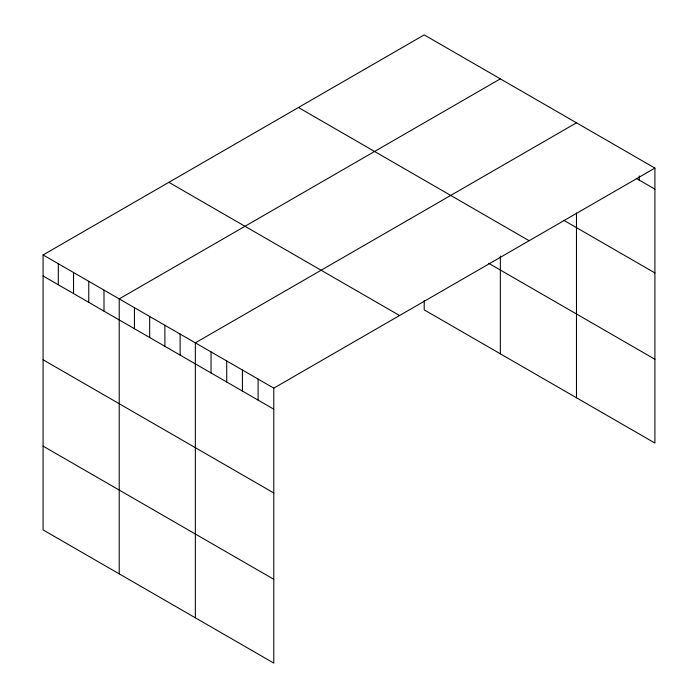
<?xml version="1.0" encoding="UTF-8"?>
<svg xmlns="http://www.w3.org/2000/svg" width="698" height="698" viewBox="0 0 698 698"><rect width="100%" height="100%" fill="white"/><g stroke="black" fill="none" stroke-linecap="round" stroke-linejoin="round"><path stroke-width="1.05" d="M43.084 254.945L273.791 388.14L273.791 663.1L43.084 529.904L43.084 254.945L424.209 34.9L654.916 168.096L654.916 443.056L424.209 309.86L424.209 300.437M500.344 78.857L119.218 298.892L119.218 573.861M576.478 122.813L195.353 342.849L195.353 617.809M273.791 388.14L654.916 168.096M636.463 178.479L654.916 189.141M563.94 220.402L654.916 272.935M298.439 107.509L529.145 240.714M488.696 263.303L654.916 359.269M168.855 182.326L399.561 315.522M43.084 275.98L273.791 409.176M43.084 359.775L273.791 492.971M43.084 446.109L273.791 579.305M639.228 175.87L639.228 180.084M576.478 212.977L576.478 397.773M500.344 255.992L500.344 353.816M258.103 379.084L258.103 400.12M242.415 370.027L242.415 391.063M226.728 360.971L226.728 382.007M211.04 351.905L211.04 372.95M180.128 334.063L180.128 355.099M164.894 325.268L164.894 346.313M149.669 316.482L149.669 337.518M134.444 307.687L134.444 328.723M103.993 290.106L103.993 311.142M88.759 281.311L88.759 302.356M73.534 272.525L73.534 293.561M58.309 263.731L58.309 284.775"/></g></svg>
